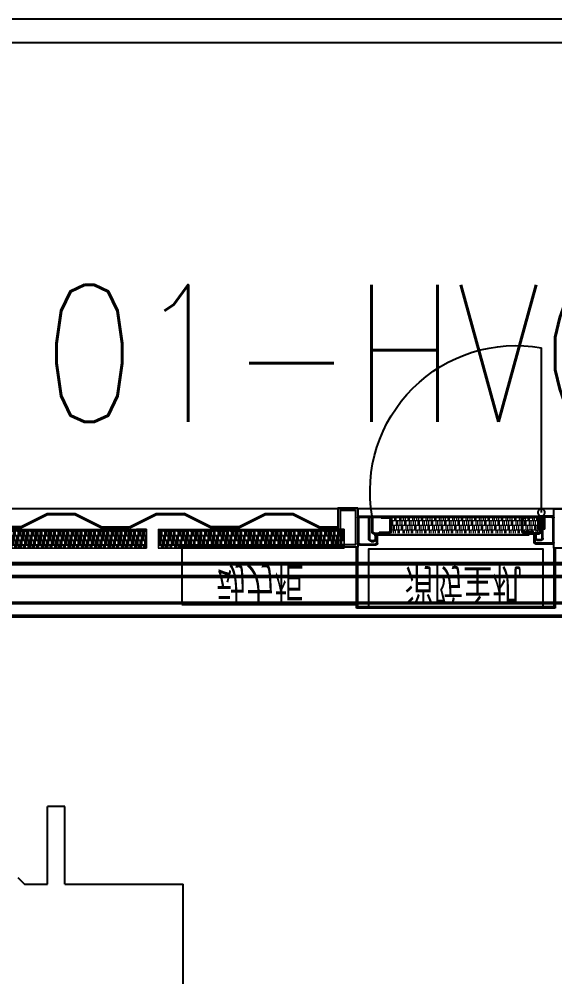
# Model space of a CAD drawing. Extents: x 758840 to 1108724, y -102573 to 143521.
# Drawn here: x 828969 to 830335, y 121570 to 124032 of the extents above; entities that cross this region are included whole.
import ezdxf

# ---------------------------------------------------------------- set-up
doc = ezdxf.new("R2010")
doc.units = 0
doc.header["$LTSCALE"] = 1000
doc.header["$MEASUREMENT"] = 0
for name, pattern in [('CENTER', [2, 1.25, -0.25, 0.25, -0.25]), ('CENTER2', [1.125, 0.75, -0.125, 0.125, -0.125]), ('PHANTOM2', [1.25, 0.625, -0.125, 0.125, -0.125, 0.125, -0.125])]:
    doc.linetypes.add(name, pattern=pattern)
for name, color, linetype in [('100X50X5', 7, 'Continuous'), ('ASS_MEMBER', 7, 'Continuous'), ('PARTLIST', 131, 'CENTER2'), ('室外柴油发电-2层', 241, 'Continuous')]:
    doc.layers.add(name, color=color, linetype=linetype)
for name, color, linetype, lineweight in [('3中心线层', 1, 'CENTER', 15), ('AM_8', 1, 'Continuous', 25), ('Phantom', 4, 'PHANTOM2', 15)]:
    doc.layers.add(name, color=color, linetype=linetype, lineweight=lineweight)
doc.styles.add('仅标题中使用！', font='times.ttf', dxfattribs={"width": 0.7})
doc.styles.add('平面图B$0$HZ', font='romans.shx', dxfattribs={"width": 0.8, "bigfont": 'gbcbig.shx'})

# ---------------------------------------------------------------- blocks, each defined once
blk = doc.blocks.new('+2HDFH2')
at = {"layer": 'Phantom'}
h = blk.add_hatch(dxfattribs=at)
h.set_pattern_fill('AR-RSHKE', color=256, style=0)
h.set_pattern_definition([(6.999999999999999e-15, (7167.795605442911, 21583.40972941084), (25.5, 12), [6, -5, 7, -3, 9, -4]), (6.999999999999999e-15, (7173.795605442911, 21583.90972941084), (25.5, 12), [5, -19, 4, -6]), (6.999999999999999e-15, (7185.795605442911, 21582.65972941085), (25.5, 12), [3, -31]), (90, (7167.795605442911, 21583.40972941084), (-8.5, 12), [11.5, -36.5]), (90, (7173.795605442911, 21583.40972941084), (-8.5, 12), [11.25, -36.75]), (90, (7178.795605442911, 21583.40972941084), (-8.5, 12), [10.5, -37.5]), (90, (7185.795605442911, 21582.65972941085), (-8.5, 12), [11.5, -36.5]), (90, (7188.795605442911, 21582.65972941085), (-8.5, 12), [11.5, -36.5]), (90, (7197.795605442911, 21583.40972941084), (-8.5, 12), [11, -37])])
edge = h.paths.add_edge_path()
edge.add_line((16481.66859225896, 7881.515413689132), (16481.66859225896, 7922.515413689132))
edge.add_line((16481.66859225896, 7922.515413689132), (16098.31143147582, 7922.515413689132))
edge.add_arc((16095.89721791325, 7912.686986563906), 10.12059320798979, 50.67055914090332, 76.19933850522449, ccw=False)
edge.add_line((16102.31143147584, 7920.515413689132), (16102.31143147579, 7883.515413689132))
edge.add_line((16102.31143147579, 7883.515413689132), (16481.66859225896, 7881.515413689132))
blk.add_line((16485.65250327341, 7869.796353228914), (16485.65250327341, 7449.303146072121))
blk.add_arc((16421.07202499889, 7816.127985708047), 372.4662416221581, 170.2015399001845, 279.9847542142331)
at = {"layer": 'PARTLIST'}
for p, q in [((16021.69551457449, 7952.658522254636), (16063.69551457449, 7952.658522254636)), ((16017.69551457449, 7883.515413689132), (16017.69551457449, 7948.658522254636)), ((16019.69551457449, 7946.658522254636), (16019.69551457449, 7885.515413689132)), ((16023.69551457449, 7950.658522254636), (16061.69551457449, 7950.658522254636)), ((16045.69551457449, 7937.596353228904), (16045.69551457449, 7885.515413689132)), ((16047.69551457449, 7937.596353228904), (16047.69551457449, 7883.515413689132)), ((16051.69551457449, 7943.596353228904), (16058.69551457449, 7943.596353228904)), ((16051.69551457449, 7941.596353228904), (16058.69551457449, 7941.596353228904)), ((16062.69551457449, 7937.596353228904), (16062.69551457449, 7929.096353228904)), ((16064.69551457449, 7937.596353228904), (16064.69551457449, 7929.096353228904)), ((16065.69551457449, 7946.658522254636), (16065.69551457449, 7929.096353228904)), ((16067.69551457449, 7948.658522254636), (16067.69551457449, 7929.096353228904)), ((16467.66859225896, 7946.577582714865), (16467.66859225896, 7927.015413689132)), ((16469.66859225896, 7944.577582714865), (16469.66859225896, 7927.015413689132)), ((16470.66859225896, 7935.515413689132), (16470.66859225896, 7927.015413689132)), ((16513.66859225896, 7950.577582714865), (16471.66859225896, 7950.577582714865)), ((16472.66859225896, 7935.515413689132), (16472.66859225896, 7927.015413689132)), ((16511.66859225896, 7948.577582714865), (16473.66859225896, 7948.577582714865)), ((16483.66859225896, 7941.515413689132), (16476.66859225896, 7941.515413689132)), ((16483.66859225896, 7939.515413689132), (16476.66859225896, 7939.515413689132)), ((16487.66859225896, 7935.515413689132), (16487.66859225896, 7883.515413689132)), ((16489.66859225896, 7935.515413689132), (16489.66859225896, 7885.515413689132)), ((16515.66859225896, 7948.231664103723), (16517.66859225896, 7948.231664103723)), ((16515.66859225896, 7944.577582714865), (16515.66859225896, 7885.515413689132)), ((16517.66859225896, 7946.577582714865), (16517.66859225896, 7883.515413689132)), ((16054.09551457445, 7920.515413689132), (16054.09551457445, 7883.515413689132)), ((16056.09551457445, 7918.515413689132), (16056.09551457445, 7885.515413689132)), ((16058.09551457446, 7924.515413689132), (16084.527348377, 7924.515413689132)), ((16059.527348377, 7926.596353228904), (16454.23675845647, 7926.596353228904)), ((16060.09551457446, 7922.515413689132), (16084.527348377, 7922.515413689132)), ((16072.31143147582, 7922.515413689132), (16098.31143147582, 7922.515413689132)), ((16072.31143147582, 7920.515413689132), (16072.31143147582, 7922.515413689132)), ((16072.31143147582, 7920.515413689132), (16096.31143147582, 7920.515413689132)), ((16073.31143147582, 7925.796353228914), (16440.45267535765, 7925.796353228914)), ((16084.527348377, 7924.515413689132), (16084.527348377, 7922.515413689132)), ((16100.31143147582, 7916.515413689132), (16100.31143147582, 7887.515413689132)), ((16102.31143147582, 7922.515413689132), (16102.31143147582, 7881.515413689132)), ((16436.45267535765, 7918.515413689132), (16436.45267535765, 7881.515413689132)), ((16438.45267535765, 7912.538581457744), (16436.45267535765, 7912.538581457744)), ((16438.45267535765, 7916.515413689132), (16438.45267535765, 7887.515413689132)), ((16466.45267535765, 7922.515413689132), (16440.45267535765, 7922.515413689132)), ((16466.45267535765, 7920.515413689132), (16442.45267535765, 7920.515413689132)), ((16454.23675845647, 7924.515413689132), (16454.23675845647, 7922.515413689132)), ((16454.23675845647, 7924.515413689132), (16479.66859225896, 7924.515413689132)), ((16477.66859225896, 7922.515413689132), (16454.23675845647, 7922.515413689132)), ((16466.45267535765, 7920.515413689132), (16466.45267535765, 7922.515413689132)), ((16477.16859225896, 7912.515413689132), (16477.16859225896, 7881.515413689132)), ((16477.16859225896, 7912.515413689132), (16481.66859225896, 7912.515413689132)), ((16481.66859225896, 7918.515413689132), (16481.66859225896, 7884.515413689132)), ((16483.66859225896, 7920.515413689132), (16483.66859225896, 7883.515413689132)), ((16487.66859225896, 7912.515413689132), (16483.66859225896, 7912.515413689132)), ((16483.66859225896, 7912.515413689132), (16483.66859225896, 7878.574969127023)), ((16487.66859225896, 7912.515413689132), (16487.66859225896, 7878.567635073823)), ((16494.16859225896, 7912.515413689132), (16489.66859225896, 7912.515413689132)), ((16494.16859225896, 7912.515413689132), (16494.16859225896, 7881.515413689132)), ((16019.69551457449, 7890.799163274523), (16017.69551457449, 7890.799163274523)), ((16021.69551457449, 7879.515413689132), (16043.69551457449, 7879.515413689132)), ((16023.69551457449, 7881.515413689132), (16041.69551457449, 7881.515413689132)), ((16033.09551457445, 7879.515413689132), (16479.66859225896, 7879.515413689132)), ((16035.09551457445, 7881.515413689132), (16478.66859225896, 7881.515413689132)), ((16077.31143147582, 7881.515413689132), (16077.31143147582, 7883.515413689132)), ((16077.31143147582, 7883.515413689132), (16096.31143147582, 7883.515413689132)), ((16092.31143147582, 7881.515413689132), (16077.31143147582, 7881.515413689132)), ((16438.45267535765, 7887.723056184534), (16436.45267535765, 7887.723056184534)), ((16461.45267535765, 7883.515413689132), (16442.45267535765, 7883.515413689132)), ((16446.45267535765, 7881.515413689132), (16461.45267535765, 7881.515413689132)), ((16461.45267535765, 7881.515413689132), (16461.45267535765, 7883.515413689132)), ((16481.66859225896, 7884.515413689132), (16478.80094266015, 7881.518334549124)), ((16513.66859225896, 7879.515413689132), (16491.66859225896, 7879.515413689132)), ((16511.66859225896, 7881.515413689132), (16493.66859225896, 7881.515413689132)), ((16515.66859225896, 7900.799163274614), (16517.66859225896, 7900.799163274614))]:
    blk.add_line(p, q, dxfattribs=at)
blk.add_circle((16485.65250327341, 7869.796353228914), 9, dxfattribs=at)
for centre, radius, start, end in [((16021.69551457449, 7948.658522254636), 4, 90, 180), ((16063.69551457449, 7948.658522254636), 4, 0, 90), ((16023.69551457449, 7946.658522254636), 4, 90, 180), ((16051.69551457449, 7937.596353228904), 6, 90, 180), ((16051.69551457449, 7937.596353228904), 4, 90, 180), ((16058.69551457449, 7937.596353228904), 6, 0, 90), ((16058.69551457449, 7937.596353228904), 4, 0, 90), ((16061.69551457449, 7946.658522254636), 4, 0, 90), ((16065.19551457449, 7929.096353228904), 2.5, 180, 0), ((16065.19551457449, 7929.096353228904), 0.5, 180, 0), ((16471.66859225896, 7946.577582714865), 4, 90, 180), ((16473.66859225896, 7944.577582714865), 4, 90, 180), ((16476.66859225896, 7935.515413689132), 6, 90, 180), ((16476.66859225896, 7935.515413689132), 4, 90, 180), ((16483.66859225896, 7935.515413689132), 6, 0, 90), ((16483.66859225896, 7935.515413689132), 4, 0, 90), ((16511.66859225896, 7944.577582714865), 4, 0, 90), ((16513.66859225896, 7946.577582714865), 4, 0, 90), ((16058.09551457446, 7920.515413689132), 4, 90, 180), ((16060.09551457446, 7918.515413689132), 4, 90, 180), ((16096.31143147582, 7916.515413689132), 4, 0, 90), ((16098.31143147582, 7918.515413689132), 4, 0, 90), ((16440.45267535765, 7918.515413689132), 4, 90, 180), ((16442.45267535765, 7916.515413689132), 4, 90, 180), ((16470.16859225896, 7927.015413689132), 2.5, 180, 0), ((16470.16859225896, 7927.015413689132), 0.5, 180, 0), ((16477.66859225896, 7918.515413689132), 4, 0, 90), ((16479.66859225896, 7920.515413689132), 4, 0, 90), ((16021.69551457449, 7883.515413689132), 4, 180, 270), ((16023.69551457449, 7885.515413689132), 4, 180, 270), ((16041.69551457449, 7885.515413689132), 4, 270, 0), ((16043.69551457449, 7883.515413689132), 4, 270, 0), ((16058.09551457446, 7883.515413689132), 4, 180, 270), ((16060.09551457446, 7885.515413689132), 4, 180, 270), ((16096.31143147582, 7887.515413689132), 4, 270, 0), ((16442.45267535765, 7887.515413689132), 4, 180, 270), ((16478.66859225896, 7884.515413689132), 3, 270, 0), ((16479.66859225896, 7883.515413689132), 4, 270, 0), ((16491.66859225896, 7883.515413689132), 4, 180, 270), ((16493.66859225896, 7885.515413689132), 4, 180, 270), ((16511.66859225896, 7885.515413689132), 4, 270, 0), ((16513.66859225896, 7883.515413689132), 4, 270, 0)]:
    blk.add_arc(centre, radius, start, end, dxfattribs=at)
blk = doc.blocks.new('侧网板')
h = blk.add_hatch()
h.set_pattern_fill('AR-RSHKE', color=4, style=0)
h.set_pattern_definition([(0, (0, 50), (25.5, 12), [6, -5, 7, -3, 9, -4]), (0, (6, 50.5), (25.5, 12), [5, -19, 4, -6]), (0, (18, 49.25), (25.5, 12), [3, -31]), (90, (0, 50), (-8.5, 12), [11.5, -36.5]), (90, (6, 50), (-8.5, 12), [11.25, -36.75]), (90, (11, 50), (-8.5, 12), [10.5, -37.5]), (90, (18, 49.25), (-8.5, 12), [11.5, -36.5]), (90, (21, 49.25), (-8.5, 12), [11.5, -36.5]), (90, (30, 50), (-8.5, 12), [11, -37])])
h.paths.add_polyline_path([(44394.94848272495, 13537.83300724145), (44394.94848272496, 13583.83300724142), (44418.94848272495, 13583.83300724142), (44418.94848272495, 13584.83300724142), (44843.68175981639, 13584.83300724142), (44843.68175981639, 13583.83300724142), (44867.68175981639, 13583.83300724142), (44867.68175981639, 13537.83300724145)])
at = {"layer": '3中心线层'}
for p, q in [((44393.94848272495, 13584.83300724142), (44393.94848272495, 13536.83300724145)), ((44393.94848272495, 13584.83300724142), (44418.94848272495, 13584.83300724142)), ((44394.94848272495, 13583.83300724142), (44394.94848272495, 13537.83300724145)), ((44394.94848272496, 13583.83300724142), (44418.94848272495, 13583.83300724142)), ((44418.94848272495, 13584.83300724142), (44418.94848272495, 13583.83300724142)), ((44418.94848272495, 13584.83300724142), (44843.68175981639, 13584.83300724142)), ((44868.68175981639, 13584.83300724142), (44843.68175981639, 13584.83300724142)), ((44843.68175981639, 13584.83300724142), (44843.68175981639, 13583.83300724142)), ((44867.68175981638, 13583.83300724142), (44843.68175981639, 13583.83300724142)), ((44867.68175981639, 13583.83300724142), (44867.68175981639, 13537.83300724145)), ((44868.68175981639, 13584.83300724142), (44868.68175981639, 13536.83300724145)), ((44393.94848272495, 13536.83300724145), (44868.68175981639, 13536.83300724145)), ((44394.94848272495, 13537.83300724145), (44867.68175981639, 13537.83300724145))]:
    blk.add_line(p, q, dxfattribs=at)
blk = doc.blocks.new('柴发集装箱')
at = {"color": 7}
for p, q in [((4117992.273183757, 1942809.880064406), (4117992.273183757, 1942555.626064406)), ((4117992.273183757, 1942809.880064406), (4117992.273183757, 1942555.626064406)), ((4117588.107492669, 1942555.665373317), (4117646.56818376, 1942555.665373316)), ((4117646.56818376, 1942555.665373316), (4117646.568183759, 1942357.181064406)), ((4117646.568183759, 1942555.626064406), (4117646.568183759, 1942357.181064406)), ((4117691.018183757, 1942555.626064406), (4117691.018183757, 1942357.181064406)), ((4117691.018183756, 1942555.626064406), (4117691.018183757, 1942357.181064406)), ((4117691.018183756, 1942555.626064406), (4117992.273183757, 1942555.626064406)), ((4117691.018183757, 1942357.181064406), (4117646.568183759, 1942357.181064406)), ((4117691.018183757, 1942357.181064406), (4117646.568183759, 1942357.181064406))]:
    blk.add_line(p, q, dxfattribs=at)
at = {"color": 2, "lineweight": 35}
for p, q in [((4121143.683344708, 1941873.130593432), (4114445.660646081, 1941873.13063242)), ((4121146.683344708, 1941871.130633797), (4114445.660646081, 1941871.130633797)), ((4121175.955164814, 1941839.238273374), (4114445.660646081, 1941840.326563443)), ((4119488.974840712, 1941837.130633797), (4114445.660646081, 1941837.130633797)), ((4113365.252799062, 1941771.425144017), (4121235.258370808, 1941771.425144017)), ((4113375.202673827, 1941768.425143758), (4121238.25837081, 1941768.425143987)), ((4113365.252799062, 1941735.425144005), (4121274.984178611, 1941735.425144008)), ((4113375.202673435, 1941738.425144005), (4121271.984178612, 1941738.425144008))]:
    blk.add_line(p, q, dxfattribs=at)
for p, q in [((4117578.460405272, 1941645.795718806), (4117506.456901245, 1941645.795718806)), ((4117577.963653259, 1941643.795718806), (4117506.953653259, 1941643.795718806)), ((4117577.963653259, 1941643.795718806), (4117645.963653259, 1941609.795718806)), ((4117577.963653259, 1941643.795718806), (4117645.963653259, 1941609.795718806)), ((4117577.963653259, 1941643.795718806), (4117645.963653259, 1941609.795718806)), ((4117577.963653259, 1941643.795718806), (4117645.963653259, 1941609.795718806)), ((4117577.963653259, 1941643.795718806), (4117645.963653259, 1941609.795718806)), ((4117577.963653259, 1941643.795718806), (4117645.963653259, 1941609.795718806)), ((4117578.460405272, 1941645.795718806), (4117646.460405272, 1941611.795718806)), ((4117578.460405272, 1941645.795718806), (4117646.460405272, 1941611.795718806)), ((4117578.460405272, 1941645.795718806), (4117646.460405272, 1941611.795718806)), ((4117578.460405272, 1941645.795718806), (4117646.460405272, 1941611.795718806)), ((4117578.460405272, 1941645.795718806), (4117646.460405272, 1941611.795718806)), ((4117578.460405272, 1941645.795718806), (4117646.460405272, 1941611.795718806)), ((4117716.433653259, 1941611.795718806), (4117784.433653259, 1941645.795718806)), ((4117716.433653259, 1941611.795718806), (4117784.433653259, 1941645.795718806)), ((4117716.433653259, 1941611.795718806), (4117784.433653259, 1941645.795718806)), ((4117716.433653259, 1941611.795718806), (4117784.433653259, 1941645.795718806)), ((4117716.433653259, 1941611.795718806), (4117784.433653259, 1941645.795718806)), ((4117716.433653259, 1941611.795718806), (4117784.433653259, 1941645.795718806)), ((4117716.930405273, 1941609.795718806), (4117784.930405273, 1941643.795718806)), ((4117716.930405273, 1941609.795718806), (4117784.930405273, 1941643.795718806)), ((4117716.930405273, 1941609.795718806), (4117784.930405273, 1941643.795718806)), ((4117716.930405273, 1941609.795718806), (4117784.930405273, 1941643.795718806)), ((4117716.930405273, 1941609.795718806), (4117784.930405273, 1941643.795718806)), ((4117716.930405273, 1941609.795718806), (4117784.930405273, 1941643.795718806)), ((4117784.433653259, 1941645.795718806), (4117855.443653259, 1941645.795718806)), ((4117784.433653259, 1941645.795718806), (4117855.443653259, 1941645.795718806)), ((4117784.433653259, 1941645.795718806), (4117855.443653259, 1941645.795718806)), ((4117784.433653259, 1941645.795718806), (4117855.443653259, 1941645.795718806)), ((4117784.433653259, 1941645.795718806), (4117855.443653259, 1941645.795718806)), ((4117784.433653259, 1941645.795718806), (4117855.443653259, 1941645.795718806)), ((4117784.930405273, 1941643.795718806), (4117855.940405272, 1941643.795718806)), ((4117784.930405273, 1941643.795718806), (4117855.940405272, 1941643.795718806)), ((4117784.930405273, 1941643.795718806), (4117855.940405272, 1941643.795718806)), ((4117784.930405273, 1941643.795718806), (4117855.940405272, 1941643.795718806)), ((4117784.930405273, 1941643.795718806), (4117855.940405272, 1941643.795718806)), ((4117784.930405273, 1941643.795718806), (4117855.940405272, 1941643.795718806)), ((4117855.940405272, 1941643.795718806), (4117923.940405272, 1941609.795718806)), ((4117855.940405272, 1941643.795718806), (4117923.940405272, 1941609.795718806)), ((4117855.940405272, 1941643.795718806), (4117923.940405272, 1941609.795718806)), ((4117855.940405272, 1941643.795718806), (4117923.940405272, 1941609.795718806)), ((4117855.940405272, 1941643.795718806), (4117923.940405272, 1941609.795718806)), ((4117855.940405272, 1941643.795718806), (4117923.940405272, 1941609.795718806)), ((4117856.437157286, 1941645.795718806), (4117924.437157286, 1941611.795718806)), ((4117856.437157286, 1941645.795718806), (4117924.437157286, 1941611.795718806)), ((4117856.437157286, 1941645.795718806), (4117924.437157286, 1941611.795718806)), ((4117856.437157286, 1941645.795718806), (4117924.437157286, 1941611.795718806)), ((4117856.437157286, 1941645.795718806), (4117924.437157286, 1941611.795718806)), ((4117856.437157286, 1941645.795718806), (4117924.437157286, 1941611.795718806)), ((4118062.410405273, 1941645.795718806), (4117994.410405273, 1941611.795718806)), ((4118062.410405273, 1941645.795718806), (4117994.410405273, 1941611.795718806)), ((4118062.410405273, 1941645.795718806), (4117994.410405273, 1941611.795718806)), ((4118062.410405273, 1941645.795718806), (4117994.410405273, 1941611.795718806)), ((4118062.410405273, 1941645.795718806), (4117994.410405273, 1941611.795718806)), ((4118062.410405273, 1941645.795718806), (4117994.410405273, 1941611.795718806)), ((4118062.907157286, 1941643.795718806), (4117994.907157286, 1941609.795718806)), ((4118062.907157286, 1941643.795718806), (4117994.907157286, 1941609.795718806)), ((4118062.907157286, 1941643.795718806), (4117994.907157286, 1941609.795718806)), ((4118062.907157286, 1941643.795718806), (4117994.907157286, 1941609.795718806)), ((4118062.907157286, 1941643.795718806), (4117994.907157286, 1941609.795718806)), ((4118062.907157286, 1941643.795718806), (4117994.907157286, 1941609.795718806)), ((4118134.4139093, 1941645.795718806), (4118062.410405273, 1941645.795718806)), ((4118134.4139093, 1941645.795718806), (4118062.410405273, 1941645.795718806)), ((4118134.4139093, 1941645.795718806), (4118062.410405273, 1941645.795718806)), ((4118134.4139093, 1941645.795718806), (4118062.410405273, 1941645.795718806)), ((4118134.4139093, 1941645.795718806), (4118062.410405273, 1941645.795718806)), ((4118134.4139093, 1941645.795718806), (4118062.410405273, 1941645.795718806)), ((4118133.917157286, 1941643.795718806), (4118062.907157286, 1941643.795718806)), ((4118133.917157286, 1941643.795718806), (4118062.907157286, 1941643.795718806)), ((4118133.917157286, 1941643.795718806), (4118062.907157286, 1941643.795718806)), ((4118133.917157286, 1941643.795718806), (4118062.907157286, 1941643.795718806)), ((4118133.917157286, 1941643.795718806), (4118062.907157286, 1941643.795718806)), ((4118133.917157286, 1941643.795718806), (4118062.907157286, 1941643.795718806)), ((4118133.917157286, 1941643.795718806), (4118201.917157286, 1941609.795718806)), ((4118133.917157286, 1941643.795718806), (4118201.917157286, 1941609.795718806)), ((4118133.917157286, 1941643.795718806), (4118201.917157286, 1941609.795718806)), ((4118133.917157286, 1941643.795718806), (4118201.917157286, 1941609.795718806)), ((4118133.917157286, 1941643.795718806), (4118201.917157286, 1941609.795718806)), ((4118133.917157286, 1941643.795718806), (4118201.917157286, 1941609.795718806)), ((4118134.4139093, 1941645.795718806), (4118202.4139093, 1941611.795718806)), ((4118134.4139093, 1941645.795718806), (4118202.4139093, 1941611.795718806)), ((4118134.4139093, 1941645.795718806), (4118202.4139093, 1941611.795718806)), ((4118134.4139093, 1941645.795718806), (4118202.4139093, 1941611.795718806)), ((4118134.4139093, 1941645.795718806), (4118202.4139093, 1941611.795718806)), ((4118134.4139093, 1941645.795718806), (4118202.4139093, 1941611.795718806)), ((4118272.387157286, 1941611.795718806), (4118340.387157286, 1941645.795718806)), ((4118272.387157286, 1941611.795718806), (4118340.387157286, 1941645.795718806)), ((4118272.387157286, 1941611.795718806), (4118340.387157286, 1941645.795718806)), ((4118272.387157286, 1941611.795718806), (4118340.387157286, 1941645.795718806)), ((4118272.387157286, 1941611.795718806), (4118340.387157286, 1941645.795718806)), ((4118272.387157286, 1941611.795718806), (4118340.387157286, 1941645.795718806)), ((4118272.8839093, 1941609.795718806), (4118340.8839093, 1941643.795718806)), ((4118272.8839093, 1941609.795718806), (4118340.8839093, 1941643.795718806)), ((4118272.8839093, 1941609.795718806), (4118340.8839093, 1941643.795718806)), ((4118272.8839093, 1941609.795718806), (4118340.8839093, 1941643.795718806)), ((4118272.8839093, 1941609.795718806), (4118340.8839093, 1941643.795718806)), ((4118272.8839093, 1941609.795718806), (4118340.8839093, 1941643.795718806)), ((4118340.387157286, 1941645.795718806), (4118387.976453021, 1941645.795718806)), ((4118340.387157286, 1941645.795718806), (4118387.976453021, 1941645.795718806)), ((4118340.387157286, 1941645.795718806), (4118387.976453021, 1941645.795718806)), ((4118340.387157286, 1941645.795718806), (4118387.976453021, 1941645.795718806)), ((4118340.387157286, 1941645.795718806), (4118387.976453021, 1941645.795718806)), ((4118340.387157286, 1941645.795718806), (4118387.976453021, 1941645.795718806)), ((4118340.8839093, 1941643.795718806), (4118387.976453021, 1941643.795718806)), ((4118340.8839093, 1941643.795718806), (4118387.976453021, 1941643.795718806)), ((4118340.8839093, 1941643.795718806), (4118387.976453021, 1941643.795718806)), ((4118340.8839093, 1941643.795718806), (4118387.976453021, 1941643.795718806)), ((4118340.8839093, 1941643.795718806), (4118387.976453021, 1941643.795718806)), ((4118340.8839093, 1941643.795718806), (4118387.976453021, 1941643.795718806)), ((4117645.963653259, 1941609.795718806), (4117716.930405273, 1941609.795718806)), ((4117645.963653259, 1941609.795718806), (4117716.930405273, 1941609.795718806)), ((4117645.963653259, 1941609.795718806), (4117716.930405273, 1941609.795718806)), ((4117645.963653259, 1941609.795718806), (4117716.930405273, 1941609.795718806)), ((4117645.963653259, 1941609.795718806), (4117716.930405273, 1941609.795718806)), ((4117645.963653259, 1941609.795718806), (4117716.930405273, 1941609.795718806)), ((4117646.460405272, 1941611.795718806), (4117716.433653259, 1941611.795718806)), ((4117646.460405272, 1941611.795718806), (4117716.433653259, 1941611.795718806)), ((4117646.460405272, 1941611.795718806), (4117716.433653259, 1941611.795718806)), ((4117646.460405272, 1941611.795718806), (4117716.433653259, 1941611.795718806)), ((4117646.460405272, 1941611.795718806), (4117716.433653259, 1941611.795718806)), ((4117646.460405272, 1941611.795718806), (4117716.433653259, 1941611.795718806)), ((4117923.940405272, 1941609.795718806), (4117994.907157287, 1941609.795718806)), ((4117923.940405272, 1941609.795718806), (4117994.907157287, 1941609.795718806)), ((4117923.940405272, 1941609.795718806), (4117994.907157287, 1941609.795718806)), ((4117923.940405272, 1941609.795718806), (4117994.907157287, 1941609.795718806)), ((4117923.940405272, 1941609.795718806), (4117994.907157287, 1941609.795718806)), ((4117923.940405272, 1941609.795718806), (4117994.907157287, 1941609.795718806)), ((4117924.437157286, 1941611.795718806), (4117994.410405273, 1941611.795718806)), ((4117924.437157286, 1941611.795718806), (4117994.410405273, 1941611.795718806)), ((4117924.437157286, 1941611.795718806), (4117994.410405273, 1941611.795718806)), ((4117924.437157286, 1941611.795718806), (4117994.410405273, 1941611.795718806)), ((4117924.437157286, 1941611.795718806), (4117994.410405273, 1941611.795718806)), ((4117924.437157286, 1941611.795718806), (4117994.410405273, 1941611.795718806)), ((4118201.917157286, 1941609.795718806), (4118272.8839093, 1941609.795718806)), ((4118201.917157286, 1941609.795718806), (4118272.8839093, 1941609.795718806)), ((4118201.917157286, 1941609.795718806), (4118272.8839093, 1941609.795718806)), ((4118201.917157286, 1941609.795718806), (4118272.8839093, 1941609.795718806)), ((4118201.917157286, 1941609.795718806), (4118272.8839093, 1941609.795718806)), ((4118201.917157286, 1941609.795718806), (4118272.8839093, 1941609.795718806)), ((4118202.4139093, 1941611.795718806), (4118272.387157286, 1941611.795718806)), ((4118202.4139093, 1941611.795718806), (4118272.387157286, 1941611.795718806)), ((4118202.4139093, 1941611.795718806), (4118272.387157286, 1941611.795718806)), ((4118202.4139093, 1941611.795718806), (4118272.387157286, 1941611.795718806)), ((4118202.4139093, 1941611.795718806), (4118272.387157286, 1941611.795718806)), ((4118202.4139093, 1941611.795718806), (4118272.387157286, 1941611.795718806))]:
    blk.add_line(p, q)
for points in [[(4109582.942572424, 1944597.795718806), (4122582.942572424, 1944597.795718806), (4122582.942572424, 1941597.795718806), (4109582.942572424, 1941597.795718806)], [(4109582.942572424, 1944597.795718806), (4122582.942572424, 1944597.795718806), (4122582.942572424, 1941597.795718806), (4109582.942572424, 1941597.795718806)], [(4118437.979914179, 1941595.171785276), (4118437.977916938, 1941695.171398775), (4118387.976453021, 1941695.171398775), (4118387.976453021, 1941595.171785276)], [(4118437.979914179, 1941595.171785276), (4118437.977916938, 1941695.171398775), (4118387.976453021, 1941695.171398775), (4118387.976453021, 1941595.171785276)], [(4118437.979914179, 1941595.171785276), (4118437.977916938, 1941695.171398775), (4118387.976453021, 1941695.171398775), (4118387.976453021, 1941595.171785276)], [(4118437.979914179, 1941595.171785276), (4118437.977916938, 1941695.171398775), (4118387.976453021, 1941695.171398775), (4118387.976453021, 1941595.171785276)], [(4118437.979914179, 1941595.171785276), (4118437.977916938, 1941695.171398775), (4118387.976453021, 1941695.171398775), (4118387.976453021, 1941595.171785276)], [(4118437.979914179, 1941595.171785276), (4118437.977916938, 1941695.171398775), (4118387.976453021, 1941695.171398775), (4118387.976453021, 1941595.171785276)], [(4118431.979914179, 1941601.171785276), (4118431.979914179, 1941689.171398775), (4118393.976453021, 1941689.171398775), (4118393.976453021, 1941601.171785276)], [(4118431.979914179, 1941601.171785276), (4118431.979914179, 1941689.171398775), (4118393.976453021, 1941689.171398775), (4118393.976453021, 1941601.171785276)], [(4118431.979914179, 1941601.171785276), (4118431.979914179, 1941689.171398775), (4118393.976453021, 1941689.171398775), (4118393.976453021, 1941601.171785276)], [(4118431.979914179, 1941601.171785276), (4118431.979914179, 1941689.171398775), (4118393.976453021, 1941689.171398775), (4118393.976453021, 1941601.171785276)], [(4118431.979914179, 1941601.171785276), (4118431.979914179, 1941689.171398775), (4118393.976453021, 1941689.171398775), (4118393.976453021, 1941601.171785276)], [(4118431.979914179, 1941601.171785276), (4118431.979914179, 1941689.171398775), (4118393.976453021, 1941689.171398775), (4118393.976453021, 1941601.171785276)]]:
    blk.add_lwpolyline(points, close=True)
at = {"color": 0}
for points in [[(4117989.459183881, 1941842.191015087), (4118434.975867277, 1941842.191015087), (4118434.975867277, 1941695.171398775), (4117989.459183881, 1941695.171398775)], [(4118465.400798604, 1941847.795718806), (4118910.917482, 1941847.795718806), (4118910.917482, 1941700.776102494), (4118465.400798604, 1941700.776102494)], [(4119018.342413328, 1941697.795718806), (4118938.342413328, 1941697.795718806), (4118938.342413328, 1941597.795718806), (4119018.342413328, 1941597.795718806)]]:
    blk.add_lwpolyline(points, close=True, dxfattribs=at)
blk.add_arc((4118383.907718227, 1941635.756246532), 453.1031874284743, 177.535620284617, 177.5989032890248)
blk.add_arc((4118383.907718227, 1941635.756246532), 453.1031874284743, 177.535620284617, 177.5989032890248)
blk.add_arc((4118383.907718227, 1941635.756246532), 453.1031874284743, 177.535620284617, 177.5989032890248)
blk.add_arc((4118383.907718227, 1941635.756246532), 453.1031874284743, 177.535620284617, 177.5989032890248)
blk.add_arc((4118383.907718227, 1941635.756246532), 453.1031874284743, 177.535620284617, 177.5989032890248)
blk.add_arc((4118383.907718227, 1941635.756246532), 453.1031874284743, 177.535620284617, 177.5989032890248)
at = {"layer": '100X50X5'}
for p, q in [((4118941.342413328, 1941850.795718806), (4118434.975867277, 1941850.795718806)), ((4118434.975867277, 1941850.795718806), (4118434.975867277, 1941695.171398775)), ((4118941.342413328, 1941850.795718806), (4118434.975867277, 1941850.795718806)), ((4118434.975867277, 1941850.795718806), (4118434.975867277, 1941695.171398775)), ((4118941.342413328, 1941850.795718806), (4118434.975867277, 1941850.795718806)), ((4118434.975867277, 1941850.795718806), (4118434.975867277, 1941695.171398775)), ((4118941.342413328, 1941850.795718806), (4118434.975867277, 1941850.795718806)), ((4118434.975867277, 1941850.795718806), (4118434.975867277, 1941695.171398775)), ((4118941.342413328, 1941850.795718806), (4118434.975867277, 1941850.795718806)), ((4118434.975867277, 1941850.795718806), (4118434.975867277, 1941695.171398775)), ((4118941.342413328, 1941850.795718806), (4118434.975867277, 1941850.795718806)), ((4118434.975867277, 1941850.795718806), (4118434.975867277, 1941695.171398775)), ((4118938.342413328, 1941847.795718806), (4118437.975867277, 1941847.795718806)), ((4118437.975867277, 1941847.795718806), (4118437.975867277, 1941695.171398775)), ((4118938.342413328, 1941847.795718806), (4118437.975867277, 1941847.795718806)), ((4118437.975867277, 1941847.795718806), (4118437.975867277, 1941695.171398775)), ((4118938.342413328, 1941847.795718806), (4118437.975867277, 1941847.795718806)), ((4118437.975867277, 1941847.795718806), (4118437.975867277, 1941695.171398775)), ((4118938.342413328, 1941847.795718806), (4118437.975867277, 1941847.795718806)), ((4118437.975867277, 1941847.795718806), (4118437.975867277, 1941695.171398775)), ((4118938.342413328, 1941847.795718806), (4118437.975867277, 1941847.795718806)), ((4118437.975867277, 1941847.795718806), (4118437.975867277, 1941695.171398775)), ((4118938.342413328, 1941847.795718806), (4118437.975867277, 1941847.795718806)), ((4118437.975867277, 1941847.795718806), (4118437.975867277, 1941695.171398775)), ((4118938.342413328, 1941697.795718806), (4118938.342413328, 1941847.795718806)), ((4118938.342413328, 1941697.795718806), (4118938.342413328, 1941847.795718806)), ((4118938.342413328, 1941697.795718806), (4118938.342413328, 1941847.795718806)), ((4118938.342413328, 1941697.795718806), (4118938.342413328, 1941847.795718806)), ((4118938.342413328, 1941697.795718806), (4118938.342413328, 1941847.795718806)), ((4118938.342413328, 1941697.795718806), (4118938.342413328, 1941847.795718806)), ((4118941.342413328, 1941697.795718806), (4118941.342413328, 1941850.795718806)), ((4118941.342413328, 1941697.795718806), (4118941.342413328, 1941850.795718806)), ((4118941.342413328, 1941697.795718806), (4118941.342413328, 1941850.795718806)), ((4118941.342413328, 1941697.795718806), (4118941.342413328, 1941850.795718806)), ((4118941.342413328, 1941697.795718806), (4118941.342413328, 1941850.795718806)), ((4118941.342413328, 1941697.795718806), (4118941.342413328, 1941850.795718806))]:
    blk.add_line(p, q, dxfattribs=at)
at = {"layer": 'ASS_MEMBER', "color": 7}
blk.add_line((4117571.218183758, 1942538.776064406), (4117588.107492669, 1942555.665373317), dxfattribs=at)
at = {"xscale": -1, "rotation": 180}
for p in [(4073030.194099328, 1955234.628726047), (4073534.92737642, 1955234.628726047), (4073534.92737642, 1955234.628726047), (4073534.92737642, 1955234.628726047), (4073534.92737642, 1955234.628726047), (4073534.92737642, 1955234.628726047), (4073534.92737642, 1955234.628726047)]:
    blk.add_blockref('侧网板', p, dxfattribs=at)
at = {"layer": '100X50X5'}
blk.add_blockref('+2HDFH2', (4102420.670359911, 1933736.999752077), dxfattribs=at)
blk.add_blockref('+2HDFH2', (4102420.670359911, 1933736.999752077), dxfattribs=at)
blk.add_blockref('+2HDFH2', (4102420.670359911, 1933736.999752077), dxfattribs=at)
blk.add_blockref('+2HDFH2', (4102420.670359911, 1933736.999752077), dxfattribs=at)
blk.add_blockref('+2HDFH2', (4102420.670359911, 1933736.999752077), dxfattribs=at)
blk.add_blockref('+2HDFH2', (4102420.670359911, 1933736.999752077), dxfattribs=at)
at = {"layer": 'AM_8', "char_height": 78.0252492625033, "width": 4242.725366179267, "attachment_point": 1, "style": '仅标题中使用！'}
for s, insert in [('{\\fSimSun|b0|i0|c134|p2;消防主机}', (4118557.543147209, 1941829.51319963)), ('{\\fSimSun|b0|i0|c134|p2;动力柜}', (4118076.947650557, 1941824.908495911))]:
    blk.add_mtext(s, dxfattribs=dict(at, insert=insert))

msp = doc.modelspace()

# ---------------------------------------------------------------- linework, layer by layer
at = {"layer": '室外柴油发电-2层'}
msp.add_lwpolyline([(869327.485602306, 124031.9849017841), (802327.485602306, 124031.9849017841), (802327.485602306, 118031.9849017842), (869327.485602306, 118031.9849017842)], close=True, dxfattribs=at)
at = {"layer": '室外柴油发电-2层', "linetype": 'ByBlock', "lineweight": -2}
msp.add_lwpolyline([(866917.4855985639, 119931.9857042356), (866917.4856195, 123971.9857033415), (802537.4855723472, 123971.9858562328), (802537.4855885913, 118591.9858526192), (866977.4855785237, 118591.9856997247)], dxfattribs=at)
at = {"layer": '室外柴油发电-2层', "linetype": 'ByBlock', "lineweight": -3}
msp.add_lwpolyline([(820977.4855846406, 119781.9858110729), (833977.4856002403, 119781.9857829095), (833977.4856155345, 122781.9857810469), (820977.4855775831, 122781.9858106073)], close=True, dxfattribs=at)

# ---------------------------------------------------------------- block references
at = {"layer": '室外柴油发电-2层', "xscale": -1, "rotation": 180}
msp.add_blockref('柴发集装箱', (-3288605.744189144, 2064379.781568498), dxfattribs=at)

# ---------------------------------------------------------------- texts
at = {"layer": '室外柴油发电-2层', "color": 1, "style": '平面图B$0$HZ', "width": 0.8}
msp.add_text('BD4-GYD0101-HVGEN-06', height=350, dxfattribs=at).set_placement((826771.4441817022, 123004.0284494329))

doc.saveas('drawing.dxf')
